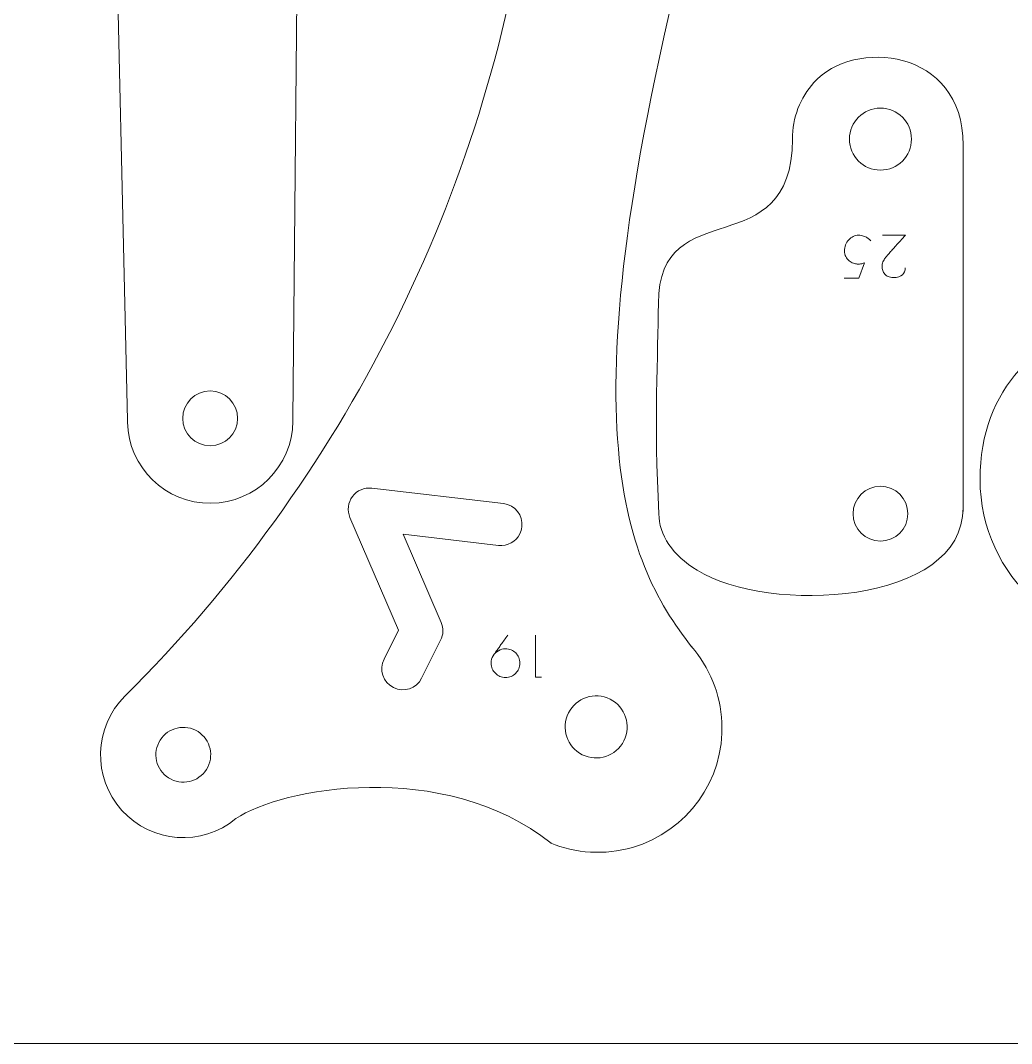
# Model space of a CAD drawing. Header units: millimetres. Extents: x 1 to 3601, y 1 to 1216.
# Drawn here: x 199.26 to 247.16, y 1.48 to 50.91 of the extents above; entities that cross this region are included whole.
import ezdxf

# ---------------------------------------------------------------- set-up
doc = ezdxf.new("R2010")
doc.units = ezdxf.units.MM
doc.layers.get('0').update_dxf_attribs({"lineweight": 5})
for name, color, linetype, lineweight in [('MARCATGE', 1, 'Continuous', 5), ('NO IMPRES', 5, 'Continuous', 5), ('TALL 1', 4, 'Continuous', 5)]:
    doc.layers.add(name, color=color, linetype=linetype, lineweight=lineweight)

msp = doc.modelspace()

# ---------------------------------------------------------------- linework, layer by layer
for points, knots in [([(204.431, 31.499), (204.431, 31.499), (204.431, 31.599), (204.431, 31.599), (204.431, 31.599), (204.431, 31.599), (203.778, 60.409), (203.778, 60.409), (203.778, 60.409), (203.75, 61.633), (203.442, 62.834), (202.877, 63.92), (202.877, 63.92), (201.991, 65.624), (201.974, 67.65), (202.832, 69.368), (202.832, 69.368), (203.386, 70.478), (203.674, 71.701), (203.674, 72.941), (203.674, 72.941), (203.674, 72.941), (203.674, 146.687), (203.674, 146.687), (203.674, 146.687), (203.674, 148.886), (205.449, 150.672), (207.648, 150.687), (207.648, 150.687), (209.847, 150.701), (211.645, 148.938), (211.674, 146.739), (211.674, 146.739), (211.674, 146.739), (212.644, 73), (212.644, 73), (212.644, 73), (212.66, 71.76), (212.964, 70.541), (213.533, 69.439), (213.533, 69.439), (213.533, 69.439), (213.596, 69.496), (213.596, 69.496), (213.596, 69.496), (214.46, 67.78), (214.449, 65.754), (213.568, 64.047), (213.568, 64.047), (213.568, 64.047), (213.559, 63.99), (213.559, 63.99), (213.559, 63.99), (213.008, 62.897), (212.716, 61.692), (212.704, 60.468), (212.704, 60.468), (212.704, 60.468), (212.43, 31.651), (212.43, 31.651), (212.43, 31.651), (212.43, 31.651), (212.43, 31.551), (212.43, 31.551), (212.43, 31.551), (212.409, 29.367), (210.641, 27.604), (208.457, 27.589), (208.457, 27.589), (206.273, 27.575), (204.481, 29.315), (204.431, 31.499)], [0, 0, 0, 0, 0.052632, 0.052632, 0.052632, 0.052632, 0.105263, 0.105263, 0.105263, 0.105263, 0.157895, 0.157895, 0.157895, 0.157895, 0.210526, 0.210526, 0.210526, 0.210526, 0.263158, 0.263158, 0.263158, 0.263158, 0.315789, 0.315789, 0.315789, 0.315789, 0.368421, 0.368421, 0.368421, 0.368421, 0.421053, 0.421053, 0.421053, 0.421053, 0.473684, 0.473684, 0.473684, 0.473684, 0.526316, 0.526316, 0.526316, 0.526316, 0.578947, 0.578947, 0.578947, 0.578947, 0.631579, 0.631579, 0.631579, 0.631579, 0.684211, 0.684211, 0.684211, 0.684211, 0.736842, 0.736842, 0.736842, 0.736842, 0.789474, 0.789474, 0.789474, 0.789474, 0.842105, 0.842105, 0.842105, 0.842105, 0.894737, 0.894737, 0.894737, 0.894737, 1, 1, 1, 1]), ([(257.54, 18.132), (257.54, 18.132), (257.54, 17.896), (257.54, 17.896), (257.54, 17.896), (257.54, 19.589), (257.97, 21.355), (258.79, 22.837), (258.79, 22.837), (258.79, 22.837), (258.812, 22.853), (258.812, 22.853), (258.812, 22.853), (260.427, 24.3), (261.444, 26.402), (261.444, 28.742), (261.444, 28.742), (261.444, 30.986), (260.708, 32.745), (259.553, 34.02), (259.553, 34.02), (259.553, 34.02), (259.54, 33.887), (259.54, 33.887), (259.54, 33.887), (259.54, 33.887), (259.54, 108.742), (259.54, 108.742), (259.54, 108.742), (259.54, 112.056), (256.854, 114.742), (253.54, 114.742), (253.54, 114.742), (250.227, 114.742), (247.54, 112.056), (247.54, 108.742), (247.54, 108.742), (247.54, 108.742), (247.54, 33.887), (247.54, 33.887), (247.54, 33.887), (247.54, 33.887), (247.515, 34.007), (247.515, 34.007), (247.515, 34.007), (246.368, 32.733), (245.637, 30.978), (245.637, 28.742), (245.637, 28.742), (245.636, 26.399), (246.656, 24.294), (248.275, 22.847), (248.275, 22.847), (248.275, 22.847), (248.29, 22.837), (248.29, 22.837), (248.29, 22.837), (249.11, 21.355), (249.54, 19.589), (249.54, 17.896), (249.54, 17.896), (249.54, 17.896), (249.54, 18.132), (249.54, 18.132), (249.54, 18.132), (249.54, 18.132), (249.54, 15.369), (249.54, 15.369), (249.54, 15.369), (249.54, 13.939), (250.303, 12.619), (251.54, 11.904), (251.54, 11.904), (252.778, 11.19), (254.303, 11.19), (255.54, 11.904), (255.54, 11.904), (256.778, 12.619), (257.54, 13.939), (257.54, 15.369), (257.54, 15.369), (257.54, 15.369), (257.54, 18.132), (257.54, 18.132)], [0, 0, 0, 0, 0.045455, 0.045455, 0.045455, 0.045455, 0.090909, 0.090909, 0.090909, 0.090909, 0.136364, 0.136364, 0.136364, 0.136364, 0.181818, 0.181818, 0.181818, 0.181818, 0.227273, 0.227273, 0.227273, 0.227273, 0.272727, 0.272727, 0.272727, 0.272727, 0.318182, 0.318182, 0.318182, 0.318182, 0.363636, 0.363636, 0.363636, 0.363636, 0.409091, 0.409091, 0.409091, 0.409091, 0.454545, 0.454545, 0.454545, 0.454545, 0.5, 0.5, 0.5, 0.5, 0.545455, 0.545455, 0.545455, 0.545455, 0.590909, 0.590909, 0.590909, 0.590909, 0.636364, 0.636364, 0.636364, 0.636364, 0.681818, 0.681818, 0.681818, 0.681818, 0.727273, 0.727273, 0.727273, 0.727273, 0.772727, 0.772727, 0.772727, 0.772727, 0.818182, 0.818182, 0.818182, 0.818182, 0.863636, 0.863636, 0.863636, 0.863636, 0.909091, 0.909091, 0.909091, 0.909091, 1, 1, 1, 1]), ([(223.86, 57.216), (223.86, 57.216), (223.923, 57.34), (223.923, 57.34), (223.923, 57.34), (224.14, 58.858), (225.206, 60.117), (226.666, 60.584), (226.666, 60.584), (228.126, 61.05), (229.724, 60.64), (230.781, 59.529), (230.781, 59.529), (231.837, 58.419), (232.166, 56.802), (231.627, 55.367), (231.627, 55.367), (225.533, 31.587), (228.34, 24.924), (231.711, 20.638), (231.711, 20.638), (231.711, 20.638), (231.69, 20.663), (231.69, 20.663), (231.69, 20.663), (232.558, 19.667), (233.098, 18.384), (233.16, 16.989), (233.16, 16.989), (233.283, 14.221), (231.496, 11.729), (228.835, 10.959), (228.835, 10.959), (227.488, 10.569), (226.094, 10.671), (224.868, 11.179), (224.868, 11.179), (224.868, 11.179), (224.913, 11.161), (224.913, 11.161), (224.913, 11.161), (219.677, 15.307), (211.807, 13.818), (209.676, 12.35), (209.676, 12.35), (208.028, 10.99), (205.602, 11.166), (204.167, 12.749), (204.167, 12.749), (202.732, 14.333), (202.795, 16.764), (204.31, 18.271), (204.31, 18.271), (214.896, 28.779), (221.758, 42.449), (223.86, 57.216)], [0, 0, 0, 0, 0.066667, 0.066667, 0.066667, 0.066667, 0.133333, 0.133333, 0.133333, 0.133333, 0.2, 0.2, 0.2, 0.2, 0.266667, 0.266667, 0.266667, 0.266667, 0.333333, 0.333333, 0.333333, 0.333333, 0.4, 0.4, 0.4, 0.4, 0.466667, 0.466667, 0.466667, 0.466667, 0.533333, 0.533333, 0.533333, 0.533333, 0.6, 0.6, 0.6, 0.6, 0.666667, 0.666667, 0.666667, 0.666667, 0.733333, 0.733333, 0.733333, 0.733333, 0.8, 0.8, 0.8, 0.8, 0.866667, 0.866667, 0.866667, 0.866667, 1, 1, 1, 1]), ([(244.813, 27.368), (244.813, 27.368), (244.823, 27.183), (244.823, 27.183), (244.823, 27.183), (244.823, 27.183), (244.823, 44.897), (244.823, 44.897), (244.823, 44.897), (244.823, 44.897), (244.813, 44.897), (244.813, 44.897), (244.813, 44.897), (244.837, 49.589), (239.505, 50.054), (237.607, 47.917), (237.607, 47.917), (236.942, 47.192), (236.568, 46.208), (236.568, 45.183), (236.568, 45.183), (236.555, 38.989), (230.114, 42.692), (230.091, 37.239), (230.091, 37.239), (230.081, 34.774), (229.867, 31.478), (230.114, 27.083), (230.114, 27.083), (230.114, 26.057), (230.78, 25.073), (231.965, 24.348), (231.965, 24.348), (235.349, 22.211), (244.855, 22.677), (244.813, 27.368)], [0, 0, 0, 0, 0.1, 0.1, 0.1, 0.1, 0.2, 0.2, 0.2, 0.2, 0.3, 0.3, 0.3, 0.3, 0.4, 0.4, 0.4, 0.4, 0.5, 0.5, 0.5, 0.5, 0.6, 0.6, 0.6, 0.6, 0.7, 0.7, 0.7, 0.7, 0.8, 0.8, 0.8, 0.8, 1, 1, 1, 1])]:
    msp.add_open_spline(points, degree=3, knots=knots)
at = {"layer": 'MARCATGE'}
for points, knots in [([(240.358, 40.261), (240.347, 40.274), (240.326, 40.295), (240.296, 40.324), (240.296, 40.324), (240.266, 40.353), (240.227, 40.383), (240.179, 40.414), (240.179, 40.414), (240.131, 40.445), (240.073, 40.473), (240.005, 40.498), (240.005, 40.498), (239.938, 40.522), (239.859, 40.535), (239.768, 40.537), (239.768, 40.537), (239.678, 40.537), (239.592, 40.517), (239.51, 40.478), (239.51, 40.478), (239.428, 40.438), (239.355, 40.384), (239.291, 40.314), (239.291, 40.314), (239.227, 40.245), (239.177, 40.164), (239.139, 40.071), (239.139, 40.071), (239.101, 39.979), (239.083, 39.881), (239.083, 39.778), (239.083, 39.778), (239.083, 39.674), (239.105, 39.583), (239.149, 39.504), (239.149, 39.504), (239.193, 39.425), (239.247, 39.359), (239.311, 39.305), (239.311, 39.305), (239.375, 39.252), (239.443, 39.212), (239.514, 39.185), (239.514, 39.185), (239.586, 39.159), (239.649, 39.146), (239.703, 39.146), (239.703, 39.146), (239.737, 39.14), (239.773, 39.139), (239.811, 39.143), (239.811, 39.143), (239.843, 39.147), (239.88, 39.153), (239.924, 39.163), (239.924, 39.163), (239.967, 39.172), (240.011, 39.187), (240.056, 39.208), (240.056, 39.208), (240.056, 39.208), (239.774, 38.457), (239.774, 38.457), (239.774, 38.457), (239.774, 38.457), (239.063, 38.457), (239.063, 38.457), (239.063, 38.457), (239.063, 38.457), (239.774, 38.457), (239.774, 38.457), (239.774, 38.457), (239.774, 38.457), (240.056, 39.208), (240.056, 39.208), (240.056, 39.208), (240.011, 39.187), (239.967, 39.172), (239.924, 39.163), (239.924, 39.163), (239.88, 39.153), (239.843, 39.147), (239.811, 39.143), (239.811, 39.143), (239.773, 39.139), (239.737, 39.14), (239.703, 39.146), (239.703, 39.146), (239.649, 39.146), (239.586, 39.159), (239.514, 39.185), (239.514, 39.185), (239.443, 39.212), (239.375, 39.252), (239.311, 39.305), (239.311, 39.305), (239.247, 39.359), (239.193, 39.425), (239.149, 39.504), (239.149, 39.504), (239.105, 39.583), (239.083, 39.674), (239.083, 39.778), (239.083, 39.778), (239.083, 39.881), (239.101, 39.979), (239.139, 40.071), (239.139, 40.071), (239.177, 40.164), (239.227, 40.245), (239.291, 40.314), (239.291, 40.314), (239.355, 40.384), (239.428, 40.438), (239.51, 40.478), (239.51, 40.478), (239.592, 40.517), (239.678, 40.537), (239.768, 40.537), (239.768, 40.537), (239.859, 40.535), (239.938, 40.522), (240.005, 40.498), (240.005, 40.498), (240.073, 40.473), (240.131, 40.445), (240.179, 40.414), (240.179, 40.414), (240.227, 40.383), (240.266, 40.353), (240.296, 40.324), (240.296, 40.324), (240.326, 40.295), (240.347, 40.274), (240.358, 40.261)], [0, 0, 0, 0, 0.028571, 0.028571, 0.028571, 0.028571, 0.057143, 0.057143, 0.057143, 0.057143, 0.085714, 0.085714, 0.085714, 0.085714, 0.114286, 0.114286, 0.114286, 0.114286, 0.142857, 0.142857, 0.142857, 0.142857, 0.171429, 0.171429, 0.171429, 0.171429, 0.2, 0.2, 0.2, 0.2, 0.228571, 0.228571, 0.228571, 0.228571, 0.257143, 0.257143, 0.257143, 0.257143, 0.285714, 0.285714, 0.285714, 0.285714, 0.314286, 0.314286, 0.314286, 0.314286, 0.342857, 0.342857, 0.342857, 0.342857, 0.371429, 0.371429, 0.371429, 0.371429, 0.4, 0.4, 0.4, 0.4, 0.428571, 0.428571, 0.428571, 0.428571, 0.457143, 0.457143, 0.457143, 0.457143, 0.485714, 0.485714, 0.485714, 0.485714, 0.514286, 0.514286, 0.514286, 0.514286, 0.542857, 0.542857, 0.542857, 0.542857, 0.571429, 0.571429, 0.571429, 0.571429, 0.6, 0.6, 0.6, 0.6, 0.628571, 0.628571, 0.628571, 0.628571, 0.657143, 0.657143, 0.657143, 0.657143, 0.685714, 0.685714, 0.685714, 0.685714, 0.714286, 0.714286, 0.714286, 0.714286, 0.742857, 0.742857, 0.742857, 0.742857, 0.771429, 0.771429, 0.771429, 0.771429, 0.8, 0.8, 0.8, 0.8, 0.828571, 0.828571, 0.828571, 0.828571, 0.857143, 0.857143, 0.857143, 0.857143, 0.885714, 0.885714, 0.885714, 0.885714, 0.914286, 0.914286, 0.914286, 0.914286, 0.942857, 0.942857, 0.942857, 0.942857, 1, 1, 1, 1]), ([(242.029, 40.54), (241.86, 40.352), (241.706, 40.182), (241.569, 40.029), (241.569, 40.029), (241.511, 39.965), (241.453, 39.901), (241.395, 39.837), (241.395, 39.837), (241.338, 39.773), (241.286, 39.715), (241.24, 39.662), (241.24, 39.662), (241.194, 39.61), (241.155, 39.565), (241.124, 39.528), (241.124, 39.528), (241.093, 39.492), (241.075, 39.468), (241.069, 39.459), (241.069, 39.459), (241.058, 39.44), (241.043, 39.418), (241.024, 39.393), (241.024, 39.393), (241.005, 39.367), (240.987, 39.337), (240.969, 39.302), (240.969, 39.302), (240.951, 39.268), (240.936, 39.227), (240.923, 39.18), (240.923, 39.18), (240.909, 39.133), (240.903, 39.078), (240.903, 39.016), (240.903, 39.016), (240.903, 38.954), (240.913, 38.892), (240.934, 38.83), (240.934, 38.83), (240.955, 38.768), (240.987, 38.712), (241.03, 38.662), (241.03, 38.662), (241.073, 38.612), (241.129, 38.571), (241.198, 38.54), (241.198, 38.54), (241.266, 38.509), (241.35, 38.494), (241.447, 38.494), (241.447, 38.494), (241.645, 38.496), (241.79, 38.539), (241.884, 38.624), (241.884, 38.624), (241.977, 38.708), (242.023, 38.82), (242.023, 38.96), (242.023, 38.96), (242.023, 38.82), (241.977, 38.708), (241.884, 38.624), (241.884, 38.624), (241.79, 38.539), (241.645, 38.496), (241.447, 38.494), (241.447, 38.494), (241.35, 38.494), (241.266, 38.509), (241.198, 38.54), (241.198, 38.54), (241.129, 38.571), (241.073, 38.612), (241.03, 38.662), (241.03, 38.662), (240.987, 38.712), (240.955, 38.768), (240.934, 38.83), (240.934, 38.83), (240.913, 38.892), (240.903, 38.954), (240.903, 39.016), (240.903, 39.016), (240.903, 39.078), (240.909, 39.133), (240.923, 39.18), (240.923, 39.18), (240.936, 39.227), (240.951, 39.268), (240.969, 39.302), (240.969, 39.302), (240.987, 39.337), (241.005, 39.367), (241.024, 39.393), (241.024, 39.393), (241.043, 39.418), (241.058, 39.44), (241.069, 39.459), (241.069, 39.459), (241.075, 39.468), (241.093, 39.492), (241.124, 39.528), (241.124, 39.528), (241.155, 39.565), (241.194, 39.61), (241.24, 39.662), (241.24, 39.662), (241.286, 39.715), (241.338, 39.773), (241.395, 39.837), (241.395, 39.837), (241.453, 39.901), (241.511, 39.965), (241.569, 40.029), (241.569, 40.029), (241.706, 40.182), (241.86, 40.352), (242.029, 40.54), (242.029, 40.54), (242.029, 40.54), (240.917, 40.54), (240.917, 40.54), (240.917, 40.54), (240.917, 40.54), (242.029, 40.54), (242.029, 40.54)], [0, 0, 0, 0, 0.030303, 0.030303, 0.030303, 0.030303, 0.060606, 0.060606, 0.060606, 0.060606, 0.090909, 0.090909, 0.090909, 0.090909, 0.121212, 0.121212, 0.121212, 0.121212, 0.151515, 0.151515, 0.151515, 0.151515, 0.181818, 0.181818, 0.181818, 0.181818, 0.212121, 0.212121, 0.212121, 0.212121, 0.242424, 0.242424, 0.242424, 0.242424, 0.272727, 0.272727, 0.272727, 0.272727, 0.30303, 0.30303, 0.30303, 0.30303, 0.333333, 0.333333, 0.333333, 0.333333, 0.363636, 0.363636, 0.363636, 0.363636, 0.393939, 0.393939, 0.393939, 0.393939, 0.424242, 0.424242, 0.424242, 0.424242, 0.454545, 0.454545, 0.454545, 0.454545, 0.484848, 0.484848, 0.484848, 0.484848, 0.515152, 0.515152, 0.515152, 0.515152, 0.545455, 0.545455, 0.545455, 0.545455, 0.575758, 0.575758, 0.575758, 0.575758, 0.606061, 0.606061, 0.606061, 0.606061, 0.636364, 0.636364, 0.636364, 0.636364, 0.666667, 0.666667, 0.666667, 0.666667, 0.69697, 0.69697, 0.69697, 0.69697, 0.727273, 0.727273, 0.727273, 0.727273, 0.757576, 0.757576, 0.757576, 0.757576, 0.787879, 0.787879, 0.787879, 0.787879, 0.818182, 0.818182, 0.818182, 0.818182, 0.848485, 0.848485, 0.848485, 0.848485, 0.878788, 0.878788, 0.878788, 0.878788, 0.909091, 0.909091, 0.909091, 0.909091, 0.939394, 0.939394, 0.939394, 0.939394, 1, 1, 1, 1]), ([(222.811, 21.213), (222.692, 21.045), (222.583, 20.893), (222.483, 20.756), (222.483, 20.756), (222.442, 20.697), (222.4, 20.639), (222.358, 20.581), (222.358, 20.581), (222.315, 20.522), (222.277, 20.469), (222.243, 20.42), (222.243, 20.42), (222.209, 20.371), (222.18, 20.329), (222.156, 20.293), (222.156, 20.293), (222.131, 20.257), (222.114, 20.233), (222.105, 20.22), (222.105, 20.22), (222.041, 20.114), (222.009, 19.995), (222.009, 19.861), (222.009, 19.861), (222.009, 19.765), (222.027, 19.675), (222.064, 19.592), (222.064, 19.592), (222.101, 19.508), (222.151, 19.434), (222.214, 19.371), (222.214, 19.371), (222.277, 19.308), (222.35, 19.259), (222.434, 19.222), (222.434, 19.222), (222.518, 19.185), (222.607, 19.167), (222.703, 19.167), (222.703, 19.167), (222.799, 19.167), (222.89, 19.185), (222.974, 19.222), (222.974, 19.222), (223.059, 19.259), (223.133, 19.308), (223.196, 19.371), (223.196, 19.371), (223.259, 19.434), (223.309, 19.508), (223.345, 19.592), (223.345, 19.592), (223.382, 19.675), (223.4, 19.765), (223.4, 19.861), (223.4, 19.861), (223.4, 19.957), (223.382, 20.047), (223.345, 20.132), (223.345, 20.132), (223.309, 20.217), (223.259, 20.291), (223.196, 20.354), (223.196, 20.354), (223.133, 20.417), (223.059, 20.466), (222.974, 20.503), (222.974, 20.503), (222.89, 20.54), (222.799, 20.558), (222.703, 20.558), (222.703, 20.558), (222.579, 20.558), (222.464, 20.527), (222.358, 20.465), (222.358, 20.465), (222.251, 20.403), (222.167, 20.321), (222.105, 20.22), (222.105, 20.22), (222.167, 20.321), (222.251, 20.403), (222.358, 20.465), (222.358, 20.465), (222.464, 20.527), (222.579, 20.558), (222.703, 20.558), (222.703, 20.558), (222.799, 20.558), (222.89, 20.54), (222.974, 20.503), (222.974, 20.503), (223.059, 20.466), (223.133, 20.417), (223.196, 20.354), (223.196, 20.354), (223.259, 20.291), (223.309, 20.217), (223.345, 20.132), (223.345, 20.132), (223.382, 20.047), (223.4, 19.957), (223.4, 19.861), (223.4, 19.861), (223.4, 19.765), (223.382, 19.675), (223.345, 19.592), (223.345, 19.592), (223.309, 19.508), (223.259, 19.434), (223.196, 19.371), (223.196, 19.371), (223.133, 19.308), (223.059, 19.259), (222.974, 19.222), (222.974, 19.222), (222.89, 19.185), (222.799, 19.167), (222.703, 19.167), (222.703, 19.167), (222.607, 19.167), (222.518, 19.185), (222.434, 19.222), (222.434, 19.222), (222.35, 19.259), (222.277, 19.308), (222.214, 19.371), (222.214, 19.371), (222.151, 19.434), (222.101, 19.508), (222.064, 19.592), (222.064, 19.592), (222.027, 19.675), (222.009, 19.765), (222.009, 19.861), (222.009, 19.861), (222.009, 19.995), (222.041, 20.114), (222.105, 20.22), (222.105, 20.22), (222.114, 20.233), (222.131, 20.257), (222.156, 20.293), (222.156, 20.293), (222.18, 20.329), (222.209, 20.371), (222.243, 20.42), (222.243, 20.42), (222.277, 20.469), (222.315, 20.522), (222.358, 20.581), (222.358, 20.581), (222.4, 20.639), (222.442, 20.697), (222.483, 20.756), (222.483, 20.756), (222.583, 20.893), (222.692, 21.045), (222.811, 21.213)], [0, 0, 0, 0, 0.02439, 0.02439, 0.02439, 0.02439, 0.04878, 0.04878, 0.04878, 0.04878, 0.073171, 0.073171, 0.073171, 0.073171, 0.097561, 0.097561, 0.097561, 0.097561, 0.121951, 0.121951, 0.121951, 0.121951, 0.146341, 0.146341, 0.146341, 0.146341, 0.170732, 0.170732, 0.170732, 0.170732, 0.195122, 0.195122, 0.195122, 0.195122, 0.219512, 0.219512, 0.219512, 0.219512, 0.243902, 0.243902, 0.243902, 0.243902, 0.268293, 0.268293, 0.268293, 0.268293, 0.292683, 0.292683, 0.292683, 0.292683, 0.317073, 0.317073, 0.317073, 0.317073, 0.341463, 0.341463, 0.341463, 0.341463, 0.365854, 0.365854, 0.365854, 0.365854, 0.390244, 0.390244, 0.390244, 0.390244, 0.414634, 0.414634, 0.414634, 0.414634, 0.439024, 0.439024, 0.439024, 0.439024, 0.463415, 0.463415, 0.463415, 0.463415, 0.487805, 0.487805, 0.487805, 0.487805, 0.512195, 0.512195, 0.512195, 0.512195, 0.536585, 0.536585, 0.536585, 0.536585, 0.560976, 0.560976, 0.560976, 0.560976, 0.585366, 0.585366, 0.585366, 0.585366, 0.609756, 0.609756, 0.609756, 0.609756, 0.634146, 0.634146, 0.634146, 0.634146, 0.658537, 0.658537, 0.658537, 0.658537, 0.682927, 0.682927, 0.682927, 0.682927, 0.707317, 0.707317, 0.707317, 0.707317, 0.731707, 0.731707, 0.731707, 0.731707, 0.756098, 0.756098, 0.756098, 0.756098, 0.780488, 0.780488, 0.780488, 0.780488, 0.804878, 0.804878, 0.804878, 0.804878, 0.829268, 0.829268, 0.829268, 0.829268, 0.853659, 0.853659, 0.853659, 0.853659, 0.878049, 0.878049, 0.878049, 0.878049, 0.902439, 0.902439, 0.902439, 0.902439, 0.926829, 0.926829, 0.926829, 0.926829, 0.95122, 0.95122, 0.95122, 0.95122, 1, 1, 1, 1]), ([(224.148, 19.181), (224.148, 19.181), (224.439, 19.181), (224.439, 19.181), (224.439, 19.181), (224.439, 19.181), (224.148, 19.181), (224.148, 19.181), (224.148, 19.181), (224.148, 19.181), (224.148, 21.213), (224.148, 21.213), (224.148, 21.213), (224.148, 21.213), (224.148, 19.181), (224.148, 19.181)], [0, 0, 0, 0, 0.2, 0.2, 0.2, 0.2, 0.4, 0.4, 0.4, 0.4, 0.6, 0.6, 0.6, 0.6, 1, 1, 1, 1])]:
    msp.add_open_spline(points, degree=3, knots=knots, dxfattribs=at)
at = {"layer": 'NO IMPRES'}
msp.add_lwpolyline([(0.741, 1.483), (0.741, 301.483), (600.741, 301.483), (600.741, 1.483)], close=True, dxfattribs=at)
at = {"layer": 'TALL 1'}
for points, knots in [([(239.323, 45.183), (239.323, 44.354), (239.995, 43.683), (240.823, 43.683), (240.823, 43.683), (241.651, 43.682), (242.323, 44.354), (242.323, 45.183), (242.323, 45.183), (242.323, 46.011), (241.651, 46.683), (240.823, 46.683), (240.823, 46.683), (239.995, 46.683), (239.323, 46.011), (239.323, 45.183)], [0, 0, 0, 0, 0.2, 0.2, 0.2, 0.2, 0.4, 0.4, 0.4, 0.4, 0.6, 0.6, 0.6, 0.6, 1, 1, 1, 1]), ([(208.43, 33.014), (209.162, 33.014), (209.755, 32.421), (209.755, 31.689), (209.755, 31.689), (209.755, 30.958), (209.162, 30.364), (208.43, 30.364), (208.43, 30.364), (207.699, 30.364), (207.105, 30.958), (207.105, 31.689), (207.105, 31.689), (207.105, 32.421), (207.699, 33.014), (208.43, 33.014)], [0, 0, 0, 0, 0.2, 0.2, 0.2, 0.2, 0.4, 0.4, 0.4, 0.4, 0.6, 0.6, 0.6, 0.6, 1, 1, 1, 1]), ([(223.393, 26.105), (223.445, 26.209), (223.48, 26.322), (223.495, 26.444), (223.495, 26.444), (223.56, 27.002), (223.16, 27.507), (222.602, 27.573), (222.602, 27.573), (222.602, 27.573), (216.24, 28.316), (216.24, 28.316), (216.24, 28.316), (215.879, 28.358), (215.523, 28.205), (215.305, 27.913), (215.305, 27.913), (215.089, 27.622), (215.043, 27.236), (215.187, 26.903), (215.187, 26.903), (215.187, 26.903), (217.537, 21.456), (217.537, 21.456), (217.537, 21.456), (217.537, 21.456), (216.831, 20.051), (216.831, 20.051), (216.831, 20.051), (216.578, 19.549), (216.781, 18.937), (217.283, 18.685), (217.283, 18.685), (217.785, 18.433), (218.397, 18.635), (218.649, 19.137), (218.649, 19.137), (218.649, 19.137), (219.568, 20.967), (219.568, 20.967), (219.568, 20.967), (219.703, 21.236), (219.712, 21.551), (219.593, 21.827), (219.593, 21.827), (219.593, 21.827), (217.754, 26.09), (217.754, 26.09), (217.754, 26.09), (217.754, 26.09), (222.366, 25.551), (222.366, 25.551), (222.366, 25.551), (222.803, 25.5), (223.207, 25.734), (223.393, 26.105)], [0, 0, 0, 0, 0.066667, 0.066667, 0.066667, 0.066667, 0.133333, 0.133333, 0.133333, 0.133333, 0.2, 0.2, 0.2, 0.2, 0.266667, 0.266667, 0.266667, 0.266667, 0.333333, 0.333333, 0.333333, 0.333333, 0.4, 0.4, 0.4, 0.4, 0.466667, 0.466667, 0.466667, 0.466667, 0.533333, 0.533333, 0.533333, 0.533333, 0.6, 0.6, 0.6, 0.6, 0.666667, 0.666667, 0.666667, 0.666667, 0.733333, 0.733333, 0.733333, 0.733333, 0.8, 0.8, 0.8, 0.8, 0.866667, 0.866667, 0.866667, 0.866667, 1, 1, 1, 1]), ([(239.498, 27.083), (239.498, 27.815), (240.091, 28.408), (240.823, 28.408), (240.823, 28.408), (241.555, 28.408), (242.148, 27.815), (242.148, 27.083), (242.148, 27.083), (242.148, 26.351), (241.555, 25.758), (240.823, 25.758), (240.823, 25.758), (240.091, 25.758), (239.498, 26.351), (239.498, 27.083)], [0, 0, 0, 0, 0.2, 0.2, 0.2, 0.2, 0.4, 0.4, 0.4, 0.4, 0.6, 0.6, 0.6, 0.6, 1, 1, 1, 1]), ([(228.425, 16.108), (228.054, 15.368), (227.152, 15.069), (226.412, 15.44), (226.412, 15.44), (225.672, 15.812), (225.373, 16.713), (225.745, 17.454), (225.745, 17.454), (226.116, 18.194), (227.018, 18.493), (227.758, 18.121), (227.758, 18.121), (228.498, 17.75), (228.797, 16.848), (228.425, 16.108)], [0, 0, 0, 0, 0.2, 0.2, 0.2, 0.2, 0.4, 0.4, 0.4, 0.4, 0.6, 0.6, 0.6, 0.6, 1, 1, 1, 1]), ([(208.315, 14.841), (207.987, 14.187), (207.19, 13.923), (206.537, 14.251), (206.537, 14.251), (205.883, 14.579), (205.619, 15.376), (205.947, 16.03), (205.947, 16.03), (206.275, 16.683), (207.071, 16.947), (207.725, 16.619), (207.725, 16.619), (208.379, 16.291), (208.643, 15.495), (208.315, 14.841)], [0, 0, 0, 0, 0.2, 0.2, 0.2, 0.2, 0.4, 0.4, 0.4, 0.4, 0.6, 0.6, 0.6, 0.6, 1, 1, 1, 1])]:
    msp.add_open_spline(points, degree=3, knots=knots, dxfattribs=at)

doc.saveas('drawing.dxf')
